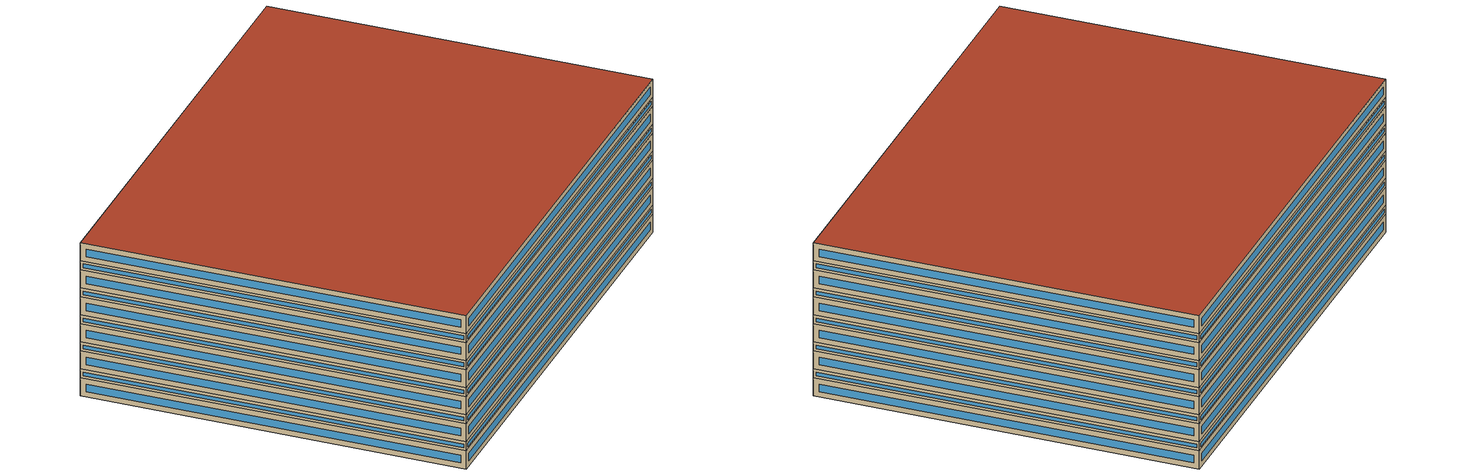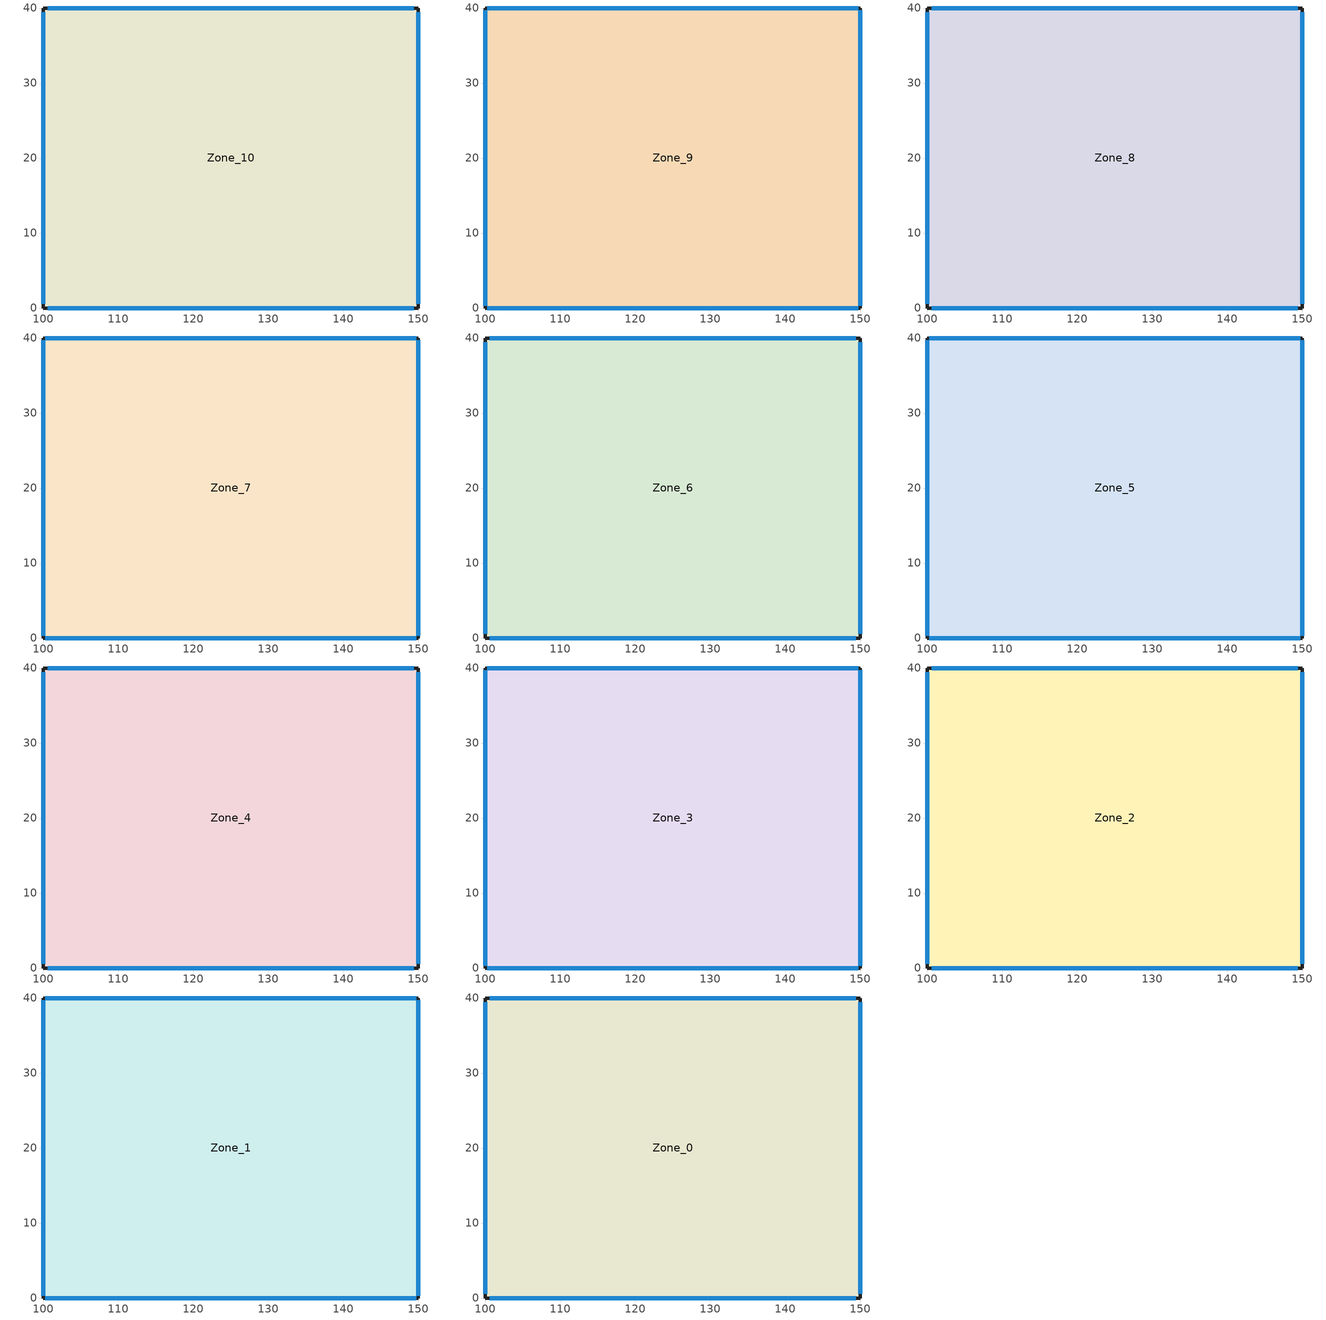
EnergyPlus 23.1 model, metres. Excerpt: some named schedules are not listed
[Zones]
Zone_10
 floor outside (90.1-2019 Nonresidential CZ 0 Exterior Floor (Mass)): 150,0 100,0 100,40 150,40 z0.5
 wall outside (90.1-2019 Nonresidential CZ 0 Exterior Wall (Mass)): 150,0 150,40 100,40 100,0 150,0 z0.5:2.5
 window (90.1-2019 Nonresidential CZ 0 Glazing (Operable)): 150,0.59 150,39.41 / 149.41,40 100.59,40 / 100,39.41 100,0.59 / 100.59,0 149.41,0 z1.09:1.91
Zone_9
 floor to Zone_10 (Interior Slab (Mass)_FLIPPED): 150,0 100,0 100,40 150,40 z2.5
 wall outside (90.1-2019 Nonresidential CZ 0 Exterior Wall (Mass)): 150,0 150,40 100,40 100,0 150,0 z2.5:3.5
 window (90.1-2019 Nonresidential CZ 0 Glazing (Operable)): 150,0.3 150,39.7 / 149.7,40 100.3,40 / 100,39.7 100,0.3 / 100.3,0 149.7,0 z2.8:3.2
Zone_8
 floor to Zone_9 (Interior Slab (Mass)_FLIPPED): 150,0 100,0 100,40 150,40 z3.5
 wall outside (90.1-2019 Nonresidential CZ 0 Exterior Wall (Mass)): 150,0 150,40 100,40 100,0 150,0 z3.5:5.5
 window (90.1-2019 Nonresidential CZ 0 Glazing (Operable)): 150,0.59 150,39.41 / 149.41,40 100.59,40 / 100,39.41 100,0.59 / 100.59,0 149.41,0 z4.09:4.91
Zone_7
 floor to Zone_8 (Interior Slab (Mass)_FLIPPED): 150,0 100,0 100,40 150,40 z5.5
 wall outside (90.1-2019 Nonresidential CZ 0 Exterior Wall (Mass)): 150,0 150,40 100,40 100,0 150,0 z5.5:6.5
 window (90.1-2019 Nonresidential CZ 0 Glazing (Operable)): 150,0.3 150,39.7 / 149.7,40 100.3,40 / 100,39.7 100,0.3 / 100.3,0 149.7,0 z5.8:6.2
Zone_6
 floor to Zone_7 (Interior Slab (Mass)_FLIPPED): 150,0 100,0 100,40 150,40 z6.5
 wall outside (90.1-2019 Nonresidential CZ 0 Exterior Wall (Mass)): 150,0 150,40 100,40 100,0 150,0 z6.5:8.5
 window (90.1-2019 Nonresidential CZ 0 Glazing (Operable)): 150,0.59 150,39.41 / 149.41,40 100.59,40 / 100,39.41 100,0.59 / 100.59,0 149.41,0 z7.09:7.91
Zone_5
 floor to Zone_6 (Interior Slab (Mass)_FLIPPED): 150,0 100,0 100,40 150,40 z8.5
 wall outside (90.1-2019 Nonresidential CZ 0 Exterior Wall (Mass)): 150,0 150,40 100,40 100,0 150,0 z8.5:9.5
 window (90.1-2019 Nonresidential CZ 0 Glazing (Operable)): 150,0.3 150,39.7 / 149.7,40 100.3,40 / 100,39.7 100,0.3 / 100.3,0 149.7,0 z8.8:9.2
Zone_4
 floor to Zone_5 (Interior Slab (Mass)_FLIPPED): 150,0 100,0 100,40 150,40 z9.5
 wall outside (90.1-2019 Nonresidential CZ 0 Exterior Wall (Mass)): 150,0 150,40 100,40 100,0 150,0 z9.5:11.5
 window (90.1-2019 Nonresidential CZ 0 Glazing (Operable)): 150,0.59 150,39.41 / 149.41,40 100.59,40 / 100,39.41 100,0.59 / 100.59,0 149.41,0 z10.09:10.91
Zone_3
 floor to Zone_4 (Interior Slab (Mass)_FLIPPED): 150,0 100,0 100,40 150,40 z11.5
 wall outside (90.1-2019 Nonresidential CZ 0 Exterior Wall (Mass)): 150,0 150,40 100,40 100,0 150,0 z11.5:12.5
 window (90.1-2019 Nonresidential CZ 0 Glazing (Operable)): 150,0.3 150,39.7 / 149.7,40 100.3,40 / 100,39.7 100,0.3 / 100.3,0 149.7,0 z11.8:12.2
Zone_2
 floor to Zone_3 (Interior Slab (Mass)_FLIPPED): 150,0 100,0 100,40 150,40 z12.5
 wall outside (90.1-2019 Nonresidential CZ 0 Exterior Wall (Mass)): 150,0 150,40 100,40 100,0 150,0 z12.5:14.5
 window (90.1-2019 Nonresidential CZ 0 Glazing (Operable)): 150,0.59 150,39.41 / 149.41,40 100.59,40 / 100,39.41 100,0.59 / 100.59,0 149.41,0 z13.09:13.91
Zone_1
 floor to Zone_2 (Interior Slab (Mass)_FLIPPED): 150,0 100,0 100,40 150,40 z14.5
 wall outside (90.1-2019 Nonresidential CZ 0 Exterior Wall (Mass)): 150,0 150,40 100,40 100,0 150,0 z14.5:15.5
 window (90.1-2019 Nonresidential CZ 0 Glazing (Operable)): 150,0.3 150,39.7 / 149.7,40 100.3,40 / 100,39.7 100,0.3 / 100.3,0 149.7,0 z14.8:15.2
Zone_0
 floor to Zone_1 (Interior Slab (Mass)_FLIPPED): 150,0 100,0 100,40 150,40 z15.5
 wall outside (90.1-2019 Nonresidential CZ 0 Exterior Wall (Mass)): 150,0 150,40 100,40 100,0 150,0 z15.5:17.5
 window (90.1-2019 Nonresidential CZ 0 Glazing (Operable)): 150,0.59 150,39.41 / 149.41,40 100.59,40 / 100,39.41 100,0.59 / 100.59,0 149.41,0 z16.09:16.91
 roof outside (90.1-2019 Nonresidential CZ 0 Exterior Roof (Mass)): 150,0 150,40 100,40 100,0 z17.5
[Site:GroundTemperature:BuildingSurface]
18, 18, 18, 18, 18, 18, 18, 18, 18, 18, 18, 18
[Site:GroundReflectance]
0.2, 0.2, 0.2, 0.2, 0.2, 0.2, 0.2, 0.2, 0.2, 0.2, 0.2, 0.2
[Site:GroundReflectance:SnowModifier]
1, 1
[Site:WeatherStation]
Wind Sensor Height Above Ground {m}=10; Wind Speed Profile Exponent=0.22; Wind Speed Profile Boundary Layer Thickness {m}=370; Air Temperature Sensor Height Above Ground {m}=1.5
[SizingPeriod:WeatherFileConditionType] Use Weather File Daylight Saving Period=No; Use Weather File Rain and Snow Indicators=No
Name | Period Selection | Day Type
Extreme Summer Weather Period for Design | SummerExtreme | SummerDesignDay
Extreme Winter Weather Period for Design | WinterExtreme | WinterDesignDay
[Building]
Building: North Axis {deg}=0; Terrain=Suburbs; Loads Convergence Tolerance Value=0.04; Temperature Convergence Tolerance Value {deltaC}=0.25; Solar Distribution=FullExterior; Maximum Number of Warmup Days=25; Minimum Number of Warmup Days=6
[Construction]
90.1-2019 Nonresidential CZ 0 Exterior Wall (Mass): Stucco_0.025_90.1-2019 Nonresidential CZ 0 Exterior Wall (Mass), Concrete_0.203_90.1-2019 Nonresidential CZ 0 Exterior Wall (Mass), Mineral Wool_0.006340168156952033_90.1-2019 Nonresidential CZ 0 Exterior Wall (Mass), Plaster_0.013_90.1-2019 Nonresidential CZ 0 Exterior Wall (Mass)
Interior Slab (Mass)_FLIPPED: Carpet_0.02_Interior Slab (Mass), Concrete_0.102_Interior Slab (Mass), Acoustic Tile_0.005_Interior Slab (Mass)
90.1-2019 Nonresidential CZ 0 Exterior Roof (Mass): Vaporpermeable Felt_0.003_90.1-2019 Nonresidential CZ 0 Exterior Roof (Mass), XPS Board_0.14713995500631277_90.1-2019 Nonresidential CZ 0 Exterior Roof (Mass), Concrete_0.203_90.1-2019 Nonresidential CZ 0 Exterior Roof (Mass), Acoustic Tile_0.005_90.1-2019 Nonresidential CZ 0 Exterior Roof (Mass)
90.1-2019 Nonresidential CZ 0 Exterior Floor (Mass): Stucco_0.025_90.1-2019 Nonresidential CZ 0 Exterior Floor (Mass), Mineral Wool_0.005244967487677573_90.1-2019 Nonresidential CZ 0 Exterior Floor (Mass), Concrete_0.102_90.1-2019 Nonresidential CZ 0 Exterior Floor (Mass), Carpet_0.02_90.1-2019 Nonresidential CZ 0 Exterior Floor (Mass)
90.1-2019 Nonresidential CZ 0 Glazing (Operable): 90.1-2019 Nonresidential CZ 0 Glazing (Operable)Window
[Material]
Stucco_0.025_90.1-2019 Nonresidential CZ 0 Exterior Wall (Mass): Roughness=Smooth; @90.1-2019 Nonresidential CZ 0 Exterior Wall (Mass):Stucco-Thickness@ [m]=0.025; @90.1-2019 Nonresidential CZ 0 Exterior Wall (Mass):Stucco-Conductivity@ [W/m-K]=0.72; @90.1-2019 Nonresidential CZ 0 Exterior Wall (Mass):Stucco-Density@ [kg/m3]=1856; @90.1-2019 Nonresidential CZ 0 Exterior Wall (Mass):Stucco-SpecificHeat@ [J/kg-K]=840; @90.1-2019 Nonresidential CZ 0 Exterior Wall (Mass):Stucco-ThermalEmittance@=0.9; @90.1-2019 Nonresidential CZ 0 Exterior Wall (Mass):Stucco-SolarAbsorptance@=0.7; @90.1-2019 Nonresidential CZ 0 Exterior Wall (Mass):Stucco-VisibleAbsorptance@=0.7
Concrete_0.203_90.1-2019 Nonresidential CZ 0 Exterior Wall (Mass): Roughness=Rough; @90.1-2019 Nonresidential CZ 0 Exterior Wall (Mass):Concrete-Thickness@ [m]=0.203; @90.1-2019 Nonresidential CZ 0 Exterior Wall (Mass):Concrete-Conductivity@ [W/m-K]=2; @90.1-2019 Nonresidential CZ 0 Exterior Wall (Mass):Concrete-Density@ [kg/m3]=2400; @90.1-2019 Nonresidential CZ 0 Exterior Wall (Mass):Concrete-SpecificHeat@ [J/kg-K]=950; @90.1-2019 Nonresidential CZ 0 Exterior Wall (Mass):Concrete-ThermalEmittance@=0.9; @90.1-2019 Nonresidential CZ 0 Exterior Wall (Mass):Concrete-SolarAbsorptance@=0.7; @90.1-2019 Nonresidential CZ 0 Exterior Wall (Mass):Concrete-VisibleAbsorptance@=0.7
Mineral Wool_0.006340168156952033_90.1-2019 Nonresidential CZ 0 Exterior Wall (Mass): Roughness=Rough; @90.1-2019 Nonresidential CZ 0 Exterior Wall (Mass):Mineral Wool-Thickness@ [m]=0.00634017; @90.1-2019 Nonresidential CZ 0 Exterior Wall (Mass):Mineral Wool-Conductivity@ [W/m-K]=0.041; @90.1-2019 Nonresidential CZ 0 Exterior Wall (Mass):Mineral Wool-Density@ [kg/m3]=155; @90.1-2019 Nonresidential CZ 0 Exterior Wall (Mass):Mineral Wool-SpecificHeat@ [J/kg-K]=1130; @90.1-2019 Nonresidential CZ 0 Exterior Wall (Mass):Mineral Wool-ThermalEmittance@=0.9; @90.1-2019 Nonresidential CZ 0 Exterior Wall (Mass):Mineral Wool-SolarAbsorptance@=0.7; @90.1-2019 Nonresidential CZ 0 Exterior Wall (Mass):Mineral Wool-VisibleAbsorptance@=0.7
Plaster_0.013_90.1-2019 Nonresidential CZ 0 Exterior Wall (Mass): Roughness=Rough; @90.1-2019 Nonresidential CZ 0 Exterior Wall (Mass):Plaster-Thickness@ [m]=0.013; @90.1-2019 Nonresidential CZ 0 Exterior Wall (Mass):Plaster-Conductivity@ [W/m-K]=1; @90.1-2019 Nonresidential CZ 0 Exterior Wall (Mass):Plaster-Density@ [kg/m3]=2000; @90.1-2019 Nonresidential CZ 0 Exterior Wall (Mass):Plaster-SpecificHeat@ [J/kg-K]=1130; @90.1-2019 Nonresidential CZ 0 Exterior Wall (Mass):Plaster-ThermalEmittance@=0.9; @90.1-2019 Nonresidential CZ 0 Exterior Wall (Mass):Plaster-SolarAbsorptance@=0.7; @90.1-2019 Nonresidential CZ 0 Exterior Wall (Mass):Plaster-VisibleAbsorptance@=0.7
Acoustic Tile_0.005_Interior Slab (Mass): Roughness=MediumSmooth; @Interior Slab (Mass):Acoustic Tile-Thickness@ [m]=0.005; @Interior Slab (Mass):Acoustic Tile-Conductivity@ [W/m-K]=0.06; @Interior Slab (Mass):Acoustic Tile-Density@ [kg/m3]=368; @Interior Slab (Mass):Acoustic Tile-SpecificHeat@ [J/kg-K]=590; @Interior Slab (Mass):Acoustic Tile-ThermalEmittance@=0.9; @Interior Slab (Mass):Acoustic Tile-SolarAbsorptance@=0.7; @Interior Slab (Mass):Acoustic Tile-VisibleAbsorptance@=0.7
Concrete_0.102_Interior Slab (Mass): Roughness=Rough; @Interior Slab (Mass):Concrete-Thickness@ [m]=0.102; @Interior Slab (Mass):Concrete-Conductivity@ [W/m-K]=2; @Interior Slab (Mass):Concrete-Density@ [kg/m3]=2400; @Interior Slab (Mass):Concrete-SpecificHeat@ [J/kg-K]=950; @Interior Slab (Mass):Concrete-ThermalEmittance@=0.9; @Interior Slab (Mass):Concrete-SolarAbsorptance@=0.7; @Interior Slab (Mass):Concrete-VisibleAbsorptance@=0.7
Carpet_0.02_Interior Slab (Mass): Roughness=MediumRough; @Interior Slab (Mass):Carpet-Thickness@ [m]=0.02; @Interior Slab (Mass):Carpet-Conductivity@ [W/m-K]=0.06; @Interior Slab (Mass):Carpet-Density@ [kg/m3]=288; @Interior Slab (Mass):Carpet-SpecificHeat@ [J/kg-K]=1380; @Interior Slab (Mass):Carpet-ThermalEmittance@=0.9; @Interior Slab (Mass):Carpet-SolarAbsorptance@=0.7; @Interior Slab (Mass):Carpet-VisibleAbsorptance@=0.7
Vaporpermeable Felt_0.003_90.1-2019 Nonresidential CZ 0 Exterior Roof (Mass): Roughness=Rough; @90.1-2019 Nonresidential CZ 0 Exterior Roof (Mass):Vaporpermeable Felt-Thickness@ [m]=0.003; @90.1-2019 Nonresidential CZ 0 Exterior Roof (Mass):Vaporpermeable Felt-Conductivity@ [W/m-K]=0.909091; @90.1-2019 Nonresidential CZ 0 Exterior Roof (Mass):Vaporpermeable Felt-Density@ [kg/m3]=0.5; @90.1-2019 Nonresidential CZ 0 Exterior Roof (Mass):Vaporpermeable Felt-SpecificHeat@ [J/kg-K]=1800; @90.1-2019 Nonresidential CZ 0 Exterior Roof (Mass):Vaporpermeable Felt-ThermalEmittance@=0.9; @90.1-2019 Nonresidential CZ 0 Exterior Roof (Mass):Vaporpermeable Felt-SolarAbsorptance@=0.7; @90.1-2019 Nonresidential CZ 0 Exterior Roof (Mass):Vaporpermeable Felt-VisibleAbsorptance@=0.7
XPS Board_0.14713995500631277_90.1-2019 Nonresidential CZ 0 Exterior Roof (Mass): Roughness=Rough; @90.1-2019 Nonresidential CZ 0 Exterior Roof (Mass):XPS Board-Thickness@ [m]=0.14714; @90.1-2019 Nonresidential CZ 0 Exterior Roof (Mass):XPS Board-Conductivity@ [W/m-K]=0.034; @90.1-2019 Nonresidential CZ 0 Exterior Roof (Mass):XPS Board-Density@ [kg/m3]=35; @90.1-2019 Nonresidential CZ 0 Exterior Roof (Mass):XPS Board-SpecificHeat@ [J/kg-K]=1400; @90.1-2019 Nonresidential CZ 0 Exterior Roof (Mass):XPS Board-ThermalEmittance@=0.9; @90.1-2019 Nonresidential CZ 0 Exterior Roof (Mass):XPS Board-SolarAbsorptance@=0.7; @90.1-2019 Nonresidential CZ 0 Exterior Roof (Mass):XPS Board-VisibleAbsorptance@=0.7
Concrete_0.203_90.1-2019 Nonresidential CZ 0 Exterior Roof (Mass): Roughness=Rough; @90.1-2019 Nonresidential CZ 0 Exterior Roof (Mass):Concrete-Thickness@ [m]=0.203; @90.1-2019 Nonresidential CZ 0 Exterior Roof (Mass):Concrete-Conductivity@ [W/m-K]=2; @90.1-2019 Nonresidential CZ 0 Exterior Roof (Mass):Concrete-Density@ [kg/m3]=2400; @90.1-2019 Nonresidential CZ 0 Exterior Roof (Mass):Concrete-SpecificHeat@ [J/kg-K]=950; @90.1-2019 Nonresidential CZ 0 Exterior Roof (Mass):Concrete-ThermalEmittance@=0.9; @90.1-2019 Nonresidential CZ 0 Exterior Roof (Mass):Concrete-SolarAbsorptance@=0.7; @90.1-2019 Nonresidential CZ 0 Exterior Roof (Mass):Concrete-VisibleAbsorptance@=0.7
Acoustic Tile_0.005_90.1-2019 Nonresidential CZ 0 Exterior Roof (Mass): Roughness=MediumSmooth; @90.1-2019 Nonresidential CZ 0 Exterior Roof (Mass):Acoustic Tile-Thickness@ [m]=0.005; @90.1-2019 Nonresidential CZ 0 Exterior Roof (Mass):Acoustic Tile-Conductivity@ [W/m-K]=0.06; @90.1-2019 Nonresidential CZ 0 Exterior Roof (Mass):Acoustic Tile-Density@ [kg/m3]=368; @90.1-2019 Nonresidential CZ 0 Exterior Roof (Mass):Acoustic Tile-SpecificHeat@ [J/kg-K]=590; @90.1-2019 Nonresidential CZ 0 Exterior Roof (Mass):Acoustic Tile-ThermalEmittance@=0.9; @90.1-2019 Nonresidential CZ 0 Exterior Roof (Mass):Acoustic Tile-SolarAbsorptance@=0.7; @90.1-2019 Nonresidential CZ 0 Exterior Roof (Mass):Acoustic Tile-VisibleAbsorptance@=0.7
Stucco_0.025_90.1-2019 Nonresidential CZ 0 Exterior Floor (Mass): Roughness=Smooth; @90.1-2019 Nonresidential CZ 0 Exterior Floor (Mass):Stucco-Thickness@ [m]=0.025; @90.1-2019 Nonresidential CZ 0 Exterior Floor (Mass):Stucco-Conductivity@ [W/m-K]=0.72; @90.1-2019 Nonresidential CZ 0 Exterior Floor (Mass):Stucco-Density@ [kg/m3]=1856; @90.1-2019 Nonresidential CZ 0 Exterior Floor (Mass):Stucco-SpecificHeat@ [J/kg-K]=840; @90.1-2019 Nonresidential CZ 0 Exterior Floor (Mass):Stucco-ThermalEmittance@=0.9; @90.1-2019 Nonresidential CZ 0 Exterior Floor (Mass):Stucco-SolarAbsorptance@=0.7; @90.1-2019 Nonresidential CZ 0 Exterior Floor (Mass):Stucco-VisibleAbsorptance@=0.7
Mineral Wool_0.005244967487677573_90.1-2019 Nonresidential CZ 0 Exterior Floor (Mass): Roughness=Rough; @90.1-2019 Nonresidential CZ 0 Exterior Floor (Mass):Mineral Wool-Thickness@ [m]=0.00524497; @90.1-2019 Nonresidential CZ 0 Exterior Floor (Mass):Mineral Wool-Conductivity@ [W/m-K]=0.041; @90.1-2019 Nonresidential CZ 0 Exterior Floor (Mass):Mineral Wool-Density@ [kg/m3]=155; @90.1-2019 Nonresidential CZ 0 Exterior Floor (Mass):Mineral Wool-SpecificHeat@ [J/kg-K]=1130; @90.1-2019 Nonresidential CZ 0 Exterior Floor (Mass):Mineral Wool-ThermalEmittance@=0.9; @90.1-2019 Nonresidential CZ 0 Exterior Floor (Mass):Mineral Wool-SolarAbsorptance@=0.7; @90.1-2019 Nonresidential CZ 0 Exterior Floor (Mass):Mineral Wool-VisibleAbsorptance@=0.7
Concrete_0.102_90.1-2019 Nonresidential CZ 0 Exterior Floor (Mass): Roughness=Rough; @90.1-2019 Nonresidential CZ 0 Exterior Floor (Mass):Concrete-Thickness@ [m]=0.102; @90.1-2019 Nonresidential CZ 0 Exterior Floor (Mass):Concrete-Conductivity@ [W/m-K]=2; @90.1-2019 Nonresidential CZ 0 Exterior Floor (Mass):Concrete-Density@ [kg/m3]=2400; @90.1-2019 Nonresidential CZ 0 Exterior Floor (Mass):Concrete-SpecificHeat@ [J/kg-K]=950; @90.1-2019 Nonresidential CZ 0 Exterior Floor (Mass):Concrete-ThermalEmittance@=0.9; @90.1-2019 Nonresidential CZ 0 Exterior Floor (Mass):Concrete-SolarAbsorptance@=0.7; @90.1-2019 Nonresidential CZ 0 Exterior Floor (Mass):Concrete-VisibleAbsorptance@=0.7
Carpet_0.02_90.1-2019 Nonresidential CZ 0 Exterior Floor (Mass): Roughness=MediumRough; @90.1-2019 Nonresidential CZ 0 Exterior Floor (Mass):Carpet-Thickness@ [m]=0.02; @90.1-2019 Nonresidential CZ 0 Exterior Floor (Mass):Carpet-Conductivity@ [W/m-K]=0.06; @90.1-2019 Nonresidential CZ 0 Exterior Floor (Mass):Carpet-Density@ [kg/m3]=288; @90.1-2019 Nonresidential CZ 0 Exterior Floor (Mass):Carpet-SpecificHeat@ [J/kg-K]=1380; @90.1-2019 Nonresidential CZ 0 Exterior Floor (Mass):Carpet-ThermalEmittance@=0.9; @90.1-2019 Nonresidential CZ 0 Exterior Floor (Mass):Carpet-SolarAbsorptance@=0.7; @90.1-2019 Nonresidential CZ 0 Exterior Floor (Mass):Carpet-VisibleAbsorptance@=0.7
[WindowMaterial:SimpleGlazingSystem]
90.1-2019 Nonresidential CZ 0 Glazing (Operable)Window: @90.1-2019 Nonresidential CZ 0 Glazing (Operable)-UValue@=3.52052; @90.1-2019 Nonresidential CZ 0 Glazing (Operable)-SolarHeatGainCoefficient@=0.2; @90.1-2019 Nonresidential CZ 0 Glazing (Operable)-VisibleTransmittance@=0.22
[Zone] Rotation [deg]=0; Type=1; Multiplier=1; Area [m2]=2000; Zone Inside Convection Algorithm=TARP; Zone Outside Convection Algorithm=DOE-2
Name | Volume [m3]
Zone_0; Zone_2; Zone_4; Zone_6; Zone_8; Zone_10 | 4000
Zone_1; Zone_3; Zone_5; Zone_7; Zone_9 | 2000
[People] OccupancySchedule=occResidential; Number of People Calculation Method=People/Area; PeopleDensity [person/m2]=0.0925; Fraction Radiant=0.3; Sensible Heat Fraction=AUTOCALCULATE; Carbon Dioxide Generation Rate [m3/s-W]=3.82e-08; Enable ASHRAE 55 Comfort Warnings=No; Mean Radiant Temperature Calculation Type=ZoneAveraged; Clothing Insulation Calculation Method=DynamicClothingModelASHRAE55; Air Velocity Schedule=AirSpeed 0; Thermal Comfort Model 1 Type=AdaptiveASH55
Name | Zone or ZoneList | Activity Level Schedule | Work Efficiency Schedule
People Zone_0 | Zone_0 | Zone_0PeopleActivity | Zone_0WorkEfficiency
People Zone_1 | Zone_1 | Zone_1PeopleActivity | Zone_1WorkEfficiency
People Zone_2 | Zone_2 | Zone_2PeopleActivity | Zone_2WorkEfficiency
People Zone_3 | Zone_3 | Zone_3PeopleActivity | Zone_3WorkEfficiency
People Zone_4 | Zone_4 | Zone_4PeopleActivity | Zone_4WorkEfficiency
People Zone_5 | Zone_5 | Zone_5PeopleActivity | Zone_5WorkEfficiency
People Zone_6 | Zone_6 | Zone_6PeopleActivity | Zone_6WorkEfficiency
People Zone_7 | Zone_7 | Zone_7PeopleActivity | Zone_7WorkEfficiency
People Zone_8 | Zone_8 | Zone_8PeopleActivity | Zone_8WorkEfficiency
People Zone_9 | Zone_9 | Zone_9PeopleActivity | Zone_9WorkEfficiency
People Zone_10 | Zone_10 | Zone_10PeopleActivity | Zone_10WorkEfficiency
[ElectricEquipment] EquipmentAvailibilitySchedule=equipResidential; Design Level Calculation Method=Watts/Area; Fraction Latent=0; Fraction Radiant=.2; Fraction Lost=0
Name | Zone or ZoneList | EquipmentPowerDensity [W/m2]
Zone_0 Equipment | Zone_0 | 2
Zone_1 Equipment | Zone_1 | 2
Zone_2 Equipment | Zone_2 | 2
Zone_3 Equipment | Zone_3 | 2
Zone_4 Equipment | Zone_4 | 5
Zone_5 Equipment | Zone_5 | 5
Zone_6 Equipment | Zone_6 | 5
Zone_7 Equipment | Zone_7 | 5
Zone_8 Equipment | Zone_8 | 5
Zone_9 Equipment | Zone_9 | 5
Zone_10 Equipment | Zone_10 | 5
[Lights] LightsAvailibilitySchedule=lightsResidential; Design Level Calculation Method=Watts/Area; Return Air Fraction=0; Fraction Radiant=.42; Fraction Visible=.18; Fraction Replaceable=1
Name | Zone or ZoneList | LightingPowerDensity [W/m2]
Zone_0 General lighting | Zone_0 | 2
Zone_1 General lighting | Zone_1 | 2
Zone_2 General lighting | Zone_2 | 2
Zone_3 General lighting | Zone_3 | 2
Zone_4 General lighting | Zone_4 | 5
Zone_5 General lighting | Zone_5 | 5
Zone_6 General lighting | Zone_6 | 5
Zone_7 General lighting | Zone_7 | 5
Zone_8 General lighting | Zone_8 | 5
Zone_9 General lighting | Zone_9 | 5
Zone_10 General lighting | Zone_10 | 5
[ZoneVentilation:WindandStackOpenArea] Opening Effectiveness=0; Effective Angle {deg}=0; Discharge Coefficient for Opening=0.6; Minimum Indoor Temperature {C}=22; Maximum Indoor Temperature {C}=100; Delta Temperature {deltaC}=1; Minimum Outdoor Temperature {C}=0; Maximum Outdoor Temperature {C}=30; Maximum Wind Speed {m/s}=40
Name | Zone | Opening Area {m2} | Opening Area Fraction Schedule | Height Difference {m}
Zone_0NatVent_Buoy | Zone_0 | 115.2 | NatVentAvail_Zone_0 | 0.205379
Zone_1NatVent_Buoy | Zone_1 | 57.6 | NatVentAvail_Zone_1 | 0.101339
Zone_2NatVent_Buoy | Zone_2 | 115.2 | NatVentAvail_Zone_2 | 0.205379
Zone_3NatVent_Buoy | Zone_3 | 57.6 | NatVentAvail_Zone_3 | 0.101339
Zone_4NatVent_Buoy | Zone_4 | 115.2 | NatVentAvail_Zone_4 | 0.205379
Zone_5NatVent_Buoy | Zone_5 | 57.6 | NatVentAvail_Zone_5 | 0.101339
Zone_6NatVent_Buoy | Zone_6 | 115.2 | NatVentAvail_Zone_6 | 0.205379
Zone_7NatVent_Buoy | Zone_7 | 57.6 | NatVentAvail_Zone_7 | 0.101339
Zone_8NatVent_Buoy | Zone_8 | 115.2 | NatVentAvail_Zone_8 | 0.205379
Zone_9NatVent_Buoy | Zone_9 | 57.6 | NatVentAvail_Zone_9 | 0.101339
Zone_10NatVent_Buoy | Zone_10 | 115.2 | NatVentAvail_Zone_10 | 0.205379
[ZoneInfiltration:DesignFlowRate] Schedule=On
Zone_0Infiltration: Zone or ZoneList=Zone_0; Design Flow Rate Calculation Method=Flow/ExteriorArea; Flow per Exterior Surface Area [m3/s-m2]=0.00056896; @Zone_0-InfiltrationConstantCoefficient@=1; @Zone_0-InfiltrationTemperatureCoefficient@=0; @Zone_0-InfiltrationWindVelocityCoefficient@=0; @Zone_0-InfiltrationWindVelocitySquaredCoefficient@=0
Zone_1Infiltration: Zone or ZoneList=Zone_1; Design Flow Rate Calculation Method=Flow/ExteriorArea; Flow per Exterior Surface Area [m3/s-m2]=0.00056896; @Zone_1-InfiltrationConstantCoefficient@=1; @Zone_1-InfiltrationTemperatureCoefficient@=0; @Zone_1-InfiltrationWindVelocityCoefficient@=0; @Zone_1-InfiltrationWindVelocitySquaredCoefficient@=0
Zone_2Infiltration: Zone or ZoneList=Zone_2; Design Flow Rate Calculation Method=Flow/ExteriorArea; Flow per Exterior Surface Area [m3/s-m2]=0.00056896; @Zone_2-InfiltrationConstantCoefficient@=1; @Zone_2-InfiltrationTemperatureCoefficient@=0; @Zone_2-InfiltrationWindVelocityCoefficient@=0; @Zone_2-InfiltrationWindVelocitySquaredCoefficient@=0
Zone_3Infiltration: Zone or ZoneList=Zone_3; Design Flow Rate Calculation Method=Flow/ExteriorArea; Flow per Exterior Surface Area [m3/s-m2]=0.00056896; @Zone_3-InfiltrationConstantCoefficient@=1; @Zone_3-InfiltrationTemperatureCoefficient@=0; @Zone_3-InfiltrationWindVelocityCoefficient@=0; @Zone_3-InfiltrationWindVelocitySquaredCoefficient@=0
Zone_4Infiltration: Zone or ZoneList=Zone_4; Design Flow Rate Calculation Method=Flow/ExteriorArea; Flow per Exterior Surface Area [m3/s-m2]=0.00056896; @Zone_4-InfiltrationConstantCoefficient@=1; @Zone_4-InfiltrationTemperatureCoefficient@=0; @Zone_4-InfiltrationWindVelocityCoefficient@=0; @Zone_4-InfiltrationWindVelocitySquaredCoefficient@=0
Zone_5Infiltration: Zone or ZoneList=Zone_5; Design Flow Rate Calculation Method=Flow/ExteriorArea; Flow per Exterior Surface Area [m3/s-m2]=0.00056896; @Zone_5-InfiltrationConstantCoefficient@=1; @Zone_5-InfiltrationTemperatureCoefficient@=0; @Zone_5-InfiltrationWindVelocityCoefficient@=0; @Zone_5-InfiltrationWindVelocitySquaredCoefficient@=0
Zone_6Infiltration: Zone or ZoneList=Zone_6; Design Flow Rate Calculation Method=Flow/ExteriorArea; Flow per Exterior Surface Area [m3/s-m2]=0.00056896; @Zone_6-InfiltrationConstantCoefficient@=1; @Zone_6-InfiltrationTemperatureCoefficient@=0; @Zone_6-InfiltrationWindVelocityCoefficient@=0; @Zone_6-InfiltrationWindVelocitySquaredCoefficient@=0
Zone_7Infiltration: Zone or ZoneList=Zone_7; Design Flow Rate Calculation Method=Flow/ExteriorArea; Flow per Exterior Surface Area [m3/s-m2]=0.00056896; @Zone_7-InfiltrationConstantCoefficient@=1; @Zone_7-InfiltrationTemperatureCoefficient@=0; @Zone_7-InfiltrationWindVelocityCoefficient@=0; @Zone_7-InfiltrationWindVelocitySquaredCoefficient@=0
Zone_8Infiltration: Zone or ZoneList=Zone_8; Design Flow Rate Calculation Method=Flow/ExteriorArea; Flow per Exterior Surface Area [m3/s-m2]=0.00056896; @Zone_8-InfiltrationConstantCoefficient@=1; @Zone_8-InfiltrationTemperatureCoefficient@=0; @Zone_8-InfiltrationWindVelocityCoefficient@=0; @Zone_8-InfiltrationWindVelocitySquaredCoefficient@=0
Zone_9Infiltration: Zone or ZoneList=Zone_9; Design Flow Rate Calculation Method=Flow/ExteriorArea; Flow per Exterior Surface Area [m3/s-m2]=0.00056896; @Zone_9-InfiltrationConstantCoefficient@=1; @Zone_9-InfiltrationTemperatureCoefficient@=0; @Zone_9-InfiltrationWindVelocityCoefficient@=0; @Zone_9-InfiltrationWindVelocitySquaredCoefficient@=0
Zone_10Infiltration: Zone or ZoneList=Zone_10; Design Flow Rate Calculation Method=AirChanges/Hour; @Zone_10-InfiltrationAch@ [Air Changes per Hour]=0.1; @Zone_10-InfiltrationConstantCoefficient@=1; @Zone_10-InfiltrationTemperatureCoefficient@=0; @Zone_10-InfiltrationWindVelocityCoefficient@=0; @Zone_10-InfiltrationWindVelocitySquaredCoefficient@=0
[Zone equipment]
Zone_0: Zone_0 Ideal Loads Air
Zone_1: Zone_1 Ideal Loads Air
Zone_2: Zone_2 Ideal Loads Air
Zone_3: Zone_3 Ideal Loads Air
Zone_4: Zone_4 Ideal Loads Air
Zone_5: Zone_5 Ideal Loads Air
Zone_6: Zone_6 Ideal Loads Air
Zone_7: Zone_7 Ideal Loads Air
Zone_8: Zone_8 Ideal Loads Air
Zone_9: Zone_9 Ideal Loads Air
Zone_10: Zone_10 Ideal Loads Air
[Sizing:Zone] Zone Cooling Design Supply Air Temperature Input Method=SupplyAirTemperature; Zone Cooling Design Supply Air Temperature {C}=12; Zone Heating Design Supply Air Temperature Input Method=SupplyAirTemperature; Zone Heating Design Supply Air Temperature {C}=35; Zone Cooling Design Supply Air Humidity Ratio {kgWater/kgDryAir}=0.009; Zone Heating Design Supply Air Humidity Ratio {kgWater/kgDryAir}=0.004; Zone Heating Sizing Factor=1.15; Zone Cooling Sizing Factor=1.15; Cooling Design Air Flow Method=DesignDay; Heating Design Air Flow Method=DesignDay
Name | Design Specification Outdoor Air Object
Zone_0 | Zone_0MinFreshAir
Zone_1 | Zone_1MinFreshAir
Zone_2 | Zone_2MinFreshAir
Zone_3 | Zone_3MinFreshAir
Zone_4 | Zone_4MinFreshAir
Zone_5 | Zone_5MinFreshAir
Zone_6 | Zone_6MinFreshAir
Zone_7 | Zone_7MinFreshAir
Zone_8 | Zone_8MinFreshAir
Zone_9 | Zone_9MinFreshAir
Zone_10 | Zone_10MinFreshAir
[ZoneControl:Thermostat]
Name | Zone or ZoneList | Control Type Schedule | Control 1
Zone_0 Thermostat | Zone_0 | Zone_0_ZoneControlTypeSched | Dual Setpoint - Zone Zone_0
Zone_1 Thermostat | Zone_1 | Zone_1_ZoneControlTypeSched | Dual Setpoint - Zone Zone_1
Zone_2 Thermostat | Zone_2 | Zone_2_ZoneControlTypeSched | Dual Setpoint - Zone Zone_2
Zone_3 Thermostat | Zone_3 | Zone_3_ZoneControlTypeSched | Dual Setpoint - Zone Zone_3
Zone_4 Thermostat | Zone_4 | Zone_4_ZoneControlTypeSched | Dual Setpoint - Zone Zone_4
Zone_5 Thermostat | Zone_5 | Zone_5_ZoneControlTypeSched | Dual Setpoint - Zone Zone_5
Zone_6 Thermostat | Zone_6 | Zone_6_ZoneControlTypeSched | Dual Setpoint - Zone Zone_6
Zone_7 Thermostat | Zone_7 | Zone_7_ZoneControlTypeSched | Dual Setpoint - Zone Zone_7
Zone_8 Thermostat | Zone_8 | Zone_8_ZoneControlTypeSched | Dual Setpoint - Zone Zone_8
Zone_9 Thermostat | Zone_9 | Zone_9_ZoneControlTypeSched | Dual Setpoint - Zone Zone_9
Zone_10 Thermostat | Zone_10 | Zone_10_ZoneControlTypeSched | Dual Setpoint - Zone Zone_10
[ThermostatSetpoint:DualSetpoint]
Name | Heating Setpoint Temperature Schedule | Cooling Setpoint Temperature Schedule
Dual Setpoint - Zone Zone_0 | Zone_0Heating_SP_Sch | Zone_0Cooling_SP_Sch
Dual Setpoint - Zone Zone_1 | Zone_1Heating_SP_Sch | Zone_1Cooling_SP_Sch
Dual Setpoint - Zone Zone_2 | Zone_2Heating_SP_Sch | Zone_2Cooling_SP_Sch
Dual Setpoint - Zone Zone_3 | Zone_3Heating_SP_Sch | Zone_3Cooling_SP_Sch
Dual Setpoint - Zone Zone_4 | Zone_4Heating_SP_Sch | Zone_4Cooling_SP_Sch
Dual Setpoint - Zone Zone_5 | Zone_5Heating_SP_Sch | Zone_5Cooling_SP_Sch
Dual Setpoint - Zone Zone_6 | Zone_6Heating_SP_Sch | Zone_6Cooling_SP_Sch
Dual Setpoint - Zone Zone_7 | Zone_7Heating_SP_Sch | Zone_7Cooling_SP_Sch
Dual Setpoint - Zone Zone_8 | Zone_8Heating_SP_Sch | Zone_8Cooling_SP_Sch
Dual Setpoint - Zone Zone_9 | Zone_9Heating_SP_Sch | Zone_9Cooling_SP_Sch
Dual Setpoint - Zone Zone_10 | Zone_10Heating_SP_Sch | Zone_10Cooling_SP_Sch
[DesignSpecification:OutdoorAir] Outdoor Air Method=Sum; MechVentSchedule=AllOn
Zone_0MinFreshAir: @Zone_0-MinFreshAirPerson@ [m3/s-person]=0.01; @Zone_0-MinFreshAirArea@ [m3/s-m2]=0.0002222
Zone_1MinFreshAir: @Zone_1-MinFreshAirPerson@ [m3/s-person]=0.01; @Zone_1-MinFreshAirArea@ [m3/s-m2]=0.0002222
Zone_2MinFreshAir: @Zone_2-MinFreshAirPerson@ [m3/s-person]=0.01; @Zone_2-MinFreshAirArea@ [m3/s-m2]=0.0002222
Zone_3MinFreshAir: @Zone_3-MinFreshAirPerson@ [m3/s-person]=0.01; @Zone_3-MinFreshAirArea@ [m3/s-m2]=0.0002222
Zone_4MinFreshAir: @Zone_4-MinFreshAirPerson@ [m3/s-person]=0.01; @Zone_4-MinFreshAirArea@ [m3/s-m2]=0.0002222
Zone_5MinFreshAir: @Zone_5-MinFreshAirPerson@ [m3/s-person]=0.01; @Zone_5-MinFreshAirArea@ [m3/s-m2]=0.0002222
Zone_6MinFreshAir: @Zone_6-MinFreshAirPerson@ [m3/s-person]=0.01; @Zone_6-MinFreshAirArea@ [m3/s-m2]=0.0002222
Zone_7MinFreshAir: @Zone_7-MinFreshAirPerson@ [m3/s-person]=0.01; @Zone_7-MinFreshAirArea@ [m3/s-m2]=0.0002222
Zone_8MinFreshAir: @Zone_8-MinFreshAirPerson@ [m3/s-person]=0.01; @Zone_8-MinFreshAirArea@ [m3/s-m2]=0.0002222
Zone_9MinFreshAir: @Zone_9-MinFreshAirPerson@ [m3/s-person]=0.01; @Zone_9-MinFreshAirArea@ [m3/s-m2]=0.0002222
Zone_10MinFreshAir: @Zone_10-MinFreshAirPerson@ [m3/s-person]=0.01; @Zone_10-MinFreshAirArea@ [m3/s-m2]=0.0002222
[Schedule:Constant]
On: 1
AirSpeed 0: 0
Zone_0PeopleActivity; Zone_1PeopleActivity; Zone_2PeopleActivity; Zone_3PeopleActivity; Zone_4PeopleActivity; Zone_5PeopleActivity; Zone_6PeopleActivity; Zone_7PeopleActivity; Zone_8PeopleActivity; Zone_9PeopleActivity; Zone_10PeopleActivity: Any Number, 125.28
Zone_0WorkEfficiency; Zone_1WorkEfficiency; Zone_2WorkEfficiency; Zone_3WorkEfficiency; Zone_4WorkEfficiency; Zone_5WorkEfficiency; Zone_6WorkEfficiency; Zone_7WorkEfficiency; Zone_8WorkEfficiency; Zone_9WorkEfficiency; Zone_10WorkEfficiency: Any Number, 0
Zone_0_ZoneControlTypeSched; Zone_1_ZoneControlTypeSched; Zone_2_ZoneControlTypeSched; Zone_3_ZoneControlTypeSched; Zone_4_ZoneControlTypeSched; Zone_5_ZoneControlTypeSched; Zone_6_ZoneControlTypeSched; Zone_7_ZoneControlTypeSched; Zone_8_ZoneControlTypeSched; Zone_9_ZoneControlTypeSched; Zone_10_ZoneControlTypeSched: 4
[Schedule:Year]
occResidential: Fraction, occResidential_0, 1, 1, 12, 31
lightsResidential: Fraction, lightsResidential_0, 1, 1, 12, 31
equipResidential: Fraction, equipResidential_0, 1, 1, 12, 31
NatVentAvail_Zone_0: Fraction, NatVentAvail_Zone_0_0, 1, 1, 1, 7, NatVentAvail_Zone_0_1, 1, 8, 1, 14, NatVentAvail_Zone_0_2, 1, 15, 1, 21, NatVentAvail_Zone_0_3, 1, 22, 1, 28, NatVentAvail_Zone_0_4, 1, 29, 2, 4, NatVentAvail_Zone_0_5, 2, 5, 2, 11, NatVentAvail_Zone_0_6, 2, 12, 2, 18, NatVentAvail_Zone_0_7, 2, 19, 2, 25, NatVentAvail_Zone_0_8, 2, 26, 3, 4, NatVentAvail_Zone_0_9, 3, 5, 3, 11, NatVentAvail_Zone_0_10, 3, 12, 3, 18, NatVentAvail_Zone_0_11, 3, 19, 3, 25, NatVentAvail_Zone_0_12, 3, 26, 4, 1, NatVentAvail_Zone_0_13, 4, 2, 4, 8, NatVentAvail_Zone_0_14, 4, 9, 4, 15, NatVentAvail_Zone_0_15, 4, 16, 4, 22, NatVentAvail_Zone_0_16, 4, 23, 4, 29, NatVentAvail_Zone_0_17, 4, 30, 5, 6, NatVentAvail_Zone_0_18, 5, 7, 5, 13, NatVentAvail_Zone_0_19, 5, 14, 5, 20, NatVentAvail_Zone_0_20, 5, 21, 5, 27, NatVentAvail_Zone_0_21, 5, 28, 6, 3, NatVentAvail_Zone_0_22, 6, 4, 6, 10, NatVentAvail_Zone_0_23, 6, 11, 6, 17, NatVentAvail_Zone_0_24, 6, 18, 6, 24, NatVentAvail_Zone_0_25, 6, 25, 7, 1, NatVentAvail_Zone_0_26, 7, 2, 7, 8, NatVentAvail_Zone_0_27, 7, 9, 7, 15, NatVentAvail_Zone_0_28, 7, 16, 7, 22, NatVentAvail_Zone_0_29, 7, 23, 7, 29, NatVentAvail_Zone_0_30, 7, 30, 8, 5, NatVentAvail_Zone_0_31, 8, 6, 8, 12, NatVentAvail_Zone_0_32, 8, 13, 8, 19, NatVentAvail_Zone_0_33, 8, 20, 8, 26, NatVentAvail_Zone_0_34, 8, 27, 9, 2, NatVentAvail_Zone_0_35, 9, 3, 9, 9, NatVentAvail_Zone_0_36, 9, 10, 9, 16, NatVentAvail_Zone_0_37, 9, 17, 9, 23, NatVentAvail_Zone_0_38, 9, 24, 9, 30, NatVentAvail_Zone_0_39, 10, 1, 10, 7, NatVentAvail_Zone_0_40, 10, 8, 10, 14, NatVentAvail_Zone_0_41, 10, 15, 10, 21, NatVentAvail_Zone_0_42, 10, 22, 10, 28, NatVentAvail_Zone_0_43, 10, 29, 11, 4, NatVentAvail_Zone_0_44, 11, 5, 11, 11, NatVentAvail_Zone_0_45, 11, 12, 11, 18, NatVentAvail_Zone_0_46, 11, 19, 11, 25, NatVentAvail_Zone_0_47, 11, 26, 12, 2, NatVentAvail_Zone_0_48, 12, 3, 12, 9, NatVentAvail_Zone_0_49, 12, 10, 12, 16, NatVentAvail_Zone_0_50, 12, 17, 12, 23, NatVentAvail_Zone_0_51, 12, 24, 12, 30, NatVentAvail_Zone_0_52, 12, 31, 12, 31
NatVentAvail_Zone_1: Fraction, NatVentAvail_Zone_1_0, 1, 1, 1, 7, NatVentAvail_Zone_1_1, 1, 8, 1, 14, NatVentAvail_Zone_1_2, 1, 15, 1, 21, NatVentAvail_Zone_1_3, 1, 22, 1, 28, NatVentAvail_Zone_1_4, 1, 29, 2, 4, NatVentAvail_Zone_1_5, 2, 5, 2, 11, NatVentAvail_Zone_1_6, 2, 12, 2, 18, NatVentAvail_Zone_1_7, 2, 19, 2, 25, NatVentAvail_Zone_1_8, 2, 26, 3, 4, NatVentAvail_Zone_1_9, 3, 5, 3, 11, NatVentAvail_Zone_1_10, 3, 12, 3, 18, NatVentAvail_Zone_1_11, 3, 19, 3, 25, NatVentAvail_Zone_1_12, 3, 26, 4, 1, NatVentAvail_Zone_1_13, 4, 2, 4, 8, NatVentAvail_Zone_1_14, 4, 9, 4, 15, NatVentAvail_Zone_1_15, 4, 16, 4, 22, NatVentAvail_Zone_1_16, 4, 23, 4, 29, NatVentAvail_Zone_1_17, 4, 30, 5, 6, NatVentAvail_Zone_1_18, 5, 7, 5, 13, NatVentAvail_Zone_1_19, 5, 14, 5, 20, NatVentAvail_Zone_1_20, 5, 21, 5, 27, NatVentAvail_Zone_1_21, 5, 28, 6, 3, NatVentAvail_Zone_1_22, 6, 4, 6, 10, NatVentAvail_Zone_1_23, 6, 11, 6, 17, NatVentAvail_Zone_1_24, 6, 18, 6, 24, NatVentAvail_Zone_1_25, 6, 25, 7, 1, NatVentAvail_Zone_1_26, 7, 2, 7, 8, NatVentAvail_Zone_1_27, 7, 9, 7, 15, NatVentAvail_Zone_1_28, 7, 16, 7, 22, NatVentAvail_Zone_1_29, 7, 23, 7, 29, NatVentAvail_Zone_1_30, 7, 30, 8, 5, NatVentAvail_Zone_1_31, 8, 6, 8, 12, NatVentAvail_Zone_1_32, 8, 13, 8, 19, NatVentAvail_Zone_1_33, 8, 20, 8, 26, NatVentAvail_Zone_1_34, 8, 27, 9, 2, NatVentAvail_Zone_1_35, 9, 3, 9, 9, NatVentAvail_Zone_1_36, 9, 10, 9, 16, NatVentAvail_Zone_1_37, 9, 17, 9, 23, NatVentAvail_Zone_1_38, 9, 24, 9, 30, NatVentAvail_Zone_1_39, 10, 1, 10, 7, NatVentAvail_Zone_1_40, 10, 8, 10, 14, NatVentAvail_Zone_1_41, 10, 15, 10, 21, NatVentAvail_Zone_1_42, 10, 22, 10, 28, NatVentAvail_Zone_1_43, 10, 29, 11, 4, NatVentAvail_Zone_1_44, 11, 5, 11, 11, NatVentAvail_Zone_1_45, 11, 12, 11, 18, NatVentAvail_Zone_1_46, 11, 19, 11, 25, NatVentAvail_Zone_1_47, 11, 26, 12, 2, NatVentAvail_Zone_1_48, 12, 3, 12, 9, NatVentAvail_Zone_1_49, 12, 10, 12, 16, NatVentAvail_Zone_1_50, 12, 17, 12, 23, NatVentAvail_Zone_1_51, 12, 24, 12, 30, NatVentAvail_Zone_1_52, 12, 31, 12, 31
NatVentAvail_Zone_2: Fraction, NatVentAvail_Zone_2_0, 1, 1, 1, 7, NatVentAvail_Zone_2_1, 1, 8, 1, 14, NatVentAvail_Zone_2_2, 1, 15, 1, 21, NatVentAvail_Zone_2_3, 1, 22, 1, 28, NatVentAvail_Zone_2_4, 1, 29, 2, 4, NatVentAvail_Zone_2_5, 2, 5, 2, 11, NatVentAvail_Zone_2_6, 2, 12, 2, 18, NatVentAvail_Zone_2_7, 2, 19, 2, 25, NatVentAvail_Zone_2_8, 2, 26, 3, 4, NatVentAvail_Zone_2_9, 3, 5, 3, 11, NatVentAvail_Zone_2_10, 3, 12, 3, 18, NatVentAvail_Zone_2_11, 3, 19, 3, 25, NatVentAvail_Zone_2_12, 3, 26, 4, 1, NatVentAvail_Zone_2_13, 4, 2, 4, 8, NatVentAvail_Zone_2_14, 4, 9, 4, 15, NatVentAvail_Zone_2_15, 4, 16, 4, 22, NatVentAvail_Zone_2_16, 4, 23, 4, 29, NatVentAvail_Zone_2_17, 4, 30, 5, 6, NatVentAvail_Zone_2_18, 5, 7, 5, 13, NatVentAvail_Zone_2_19, 5, 14, 5, 20, NatVentAvail_Zone_2_20, 5, 21, 5, 27, NatVentAvail_Zone_2_21, 5, 28, 6, 3, NatVentAvail_Zone_2_22, 6, 4, 6, 10, NatVentAvail_Zone_2_23, 6, 11, 6, 17, NatVentAvail_Zone_2_24, 6, 18, 6, 24, NatVentAvail_Zone_2_25, 6, 25, 7, 1, NatVentAvail_Zone_2_26, 7, 2, 7, 8, NatVentAvail_Zone_2_27, 7, 9, 7, 15, NatVentAvail_Zone_2_28, 7, 16, 7, 22, NatVentAvail_Zone_2_29, 7, 23, 7, 29, NatVentAvail_Zone_2_30, 7, 30, 8, 5, NatVentAvail_Zone_2_31, 8, 6, 8, 12, NatVentAvail_Zone_2_32, 8, 13, 8, 19, NatVentAvail_Zone_2_33, 8, 20, 8, 26, NatVentAvail_Zone_2_34, 8, 27, 9, 2, NatVentAvail_Zone_2_35, 9, 3, 9, 9, NatVentAvail_Zone_2_36, 9, 10, 9, 16, NatVentAvail_Zone_2_37, 9, 17, 9, 23, NatVentAvail_Zone_2_38, 9, 24, 9, 30, NatVentAvail_Zone_2_39, 10, 1, 10, 7, NatVentAvail_Zone_2_40, 10, 8, 10, 14, NatVentAvail_Zone_2_41, 10, 15, 10, 21, NatVentAvail_Zone_2_42, 10, 22, 10, 28, NatVentAvail_Zone_2_43, 10, 29, 11, 4, NatVentAvail_Zone_2_44, 11, 5, 11, 11, NatVentAvail_Zone_2_45, 11, 12, 11, 18, NatVentAvail_Zone_2_46, 11, 19, 11, 25, NatVentAvail_Zone_2_47, 11, 26, 12, 2, NatVentAvail_Zone_2_48, 12, 3, 12, 9, NatVentAvail_Zone_2_49, 12, 10, 12, 16, NatVentAvail_Zone_2_50, 12, 17, 12, 23, NatVentAvail_Zone_2_51, 12, 24, 12, 30, NatVentAvail_Zone_2_52, 12, 31, 12, 31
NatVentAvail_Zone_3: Fraction, NatVentAvail_Zone_3_0, 1, 1, 1, 7, NatVentAvail_Zone_3_1, 1, 8, 1, 14, NatVentAvail_Zone_3_2, 1, 15, 1, 21, NatVentAvail_Zone_3_3, 1, 22, 1, 28, NatVentAvail_Zone_3_4, 1, 29, 2, 4, NatVentAvail_Zone_3_5, 2, 5, 2, 11, NatVentAvail_Zone_3_6, 2, 12, 2, 18, NatVentAvail_Zone_3_7, 2, 19, 2, 25, NatVentAvail_Zone_3_8, 2, 26, 3, 4, NatVentAvail_Zone_3_9, 3, 5, 3, 11, NatVentAvail_Zone_3_10, 3, 12, 3, 18, NatVentAvail_Zone_3_11, 3, 19, 3, 25, NatVentAvail_Zone_3_12, 3, 26, 4, 1, NatVentAvail_Zone_3_13, 4, 2, 4, 8, NatVentAvail_Zone_3_14, 4, 9, 4, 15, NatVentAvail_Zone_3_15, 4, 16, 4, 22, NatVentAvail_Zone_3_16, 4, 23, 4, 29, NatVentAvail_Zone_3_17, 4, 30, 5, 6, NatVentAvail_Zone_3_18, 5, 7, 5, 13, NatVentAvail_Zone_3_19, 5, 14, 5, 20, NatVentAvail_Zone_3_20, 5, 21, 5, 27, NatVentAvail_Zone_3_21, 5, 28, 6, 3, NatVentAvail_Zone_3_22, 6, 4, 6, 10, NatVentAvail_Zone_3_23, 6, 11, 6, 17, NatVentAvail_Zone_3_24, 6, 18, 6, 24, NatVentAvail_Zone_3_25, 6, 25, 7, 1, NatVentAvail_Zone_3_26, 7, 2, 7, 8, NatVentAvail_Zone_3_27, 7, 9, 7, 15, NatVentAvail_Zone_3_28, 7, 16, 7, 22, NatVentAvail_Zone_3_29, 7, 23, 7, 29, NatVentAvail_Zone_3_30, 7, 30, 8, 5, NatVentAvail_Zone_3_31, 8, 6, 8, 12, NatVentAvail_Zone_3_32, 8, 13, 8, 19, NatVentAvail_Zone_3_33, 8, 20, 8, 26, NatVentAvail_Zone_3_34, 8, 27, 9, 2, NatVentAvail_Zone_3_35, 9, 3, 9, 9, NatVentAvail_Zone_3_36, 9, 10, 9, 16, NatVentAvail_Zone_3_37, 9, 17, 9, 23, NatVentAvail_Zone_3_38, 9, 24, 9, 30, NatVentAvail_Zone_3_39, 10, 1, 10, 7, NatVentAvail_Zone_3_40, 10, 8, 10, 14, NatVentAvail_Zone_3_41, 10, 15, 10, 21, NatVentAvail_Zone_3_42, 10, 22, 10, 28, NatVentAvail_Zone_3_43, 10, 29, 11, 4, NatVentAvail_Zone_3_44, 11, 5, 11, 11, NatVentAvail_Zone_3_45, 11, 12, 11, 18, NatVentAvail_Zone_3_46, 11, 19, 11, 25, NatVentAvail_Zone_3_47, 11, 26, 12, 2, NatVentAvail_Zone_3_48, 12, 3, 12, 9, NatVentAvail_Zone_3_49, 12, 10, 12, 16, NatVentAvail_Zone_3_50, 12, 17, 12, 23, NatVentAvail_Zone_3_51, 12, 24, 12, 30, NatVentAvail_Zone_3_52, 12, 31, 12, 31
NatVentAvail_Zone_4: Fraction, NatVentAvail_Zone_4_0, 1, 1, 1, 7, NatVentAvail_Zone_4_1, 1, 8, 1, 14, NatVentAvail_Zone_4_2, 1, 15, 1, 21, NatVentAvail_Zone_4_3, 1, 22, 1, 28, NatVentAvail_Zone_4_4, 1, 29, 2, 4, NatVentAvail_Zone_4_5, 2, 5, 2, 11, NatVentAvail_Zone_4_6, 2, 12, 2, 18, NatVentAvail_Zone_4_7, 2, 19, 2, 25, NatVentAvail_Zone_4_8, 2, 26, 3, 4, NatVentAvail_Zone_4_9, 3, 5, 3, 11, NatVentAvail_Zone_4_10, 3, 12, 3, 18, NatVentAvail_Zone_4_11, 3, 19, 3, 25, NatVentAvail_Zone_4_12, 3, 26, 4, 1, NatVentAvail_Zone_4_13, 4, 2, 4, 8, NatVentAvail_Zone_4_14, 4, 9, 4, 15, NatVentAvail_Zone_4_15, 4, 16, 4, 22, NatVentAvail_Zone_4_16, 4, 23, 4, 29, NatVentAvail_Zone_4_17, 4, 30, 5, 6, NatVentAvail_Zone_4_18, 5, 7, 5, 13, NatVentAvail_Zone_4_19, 5, 14, 5, 20, NatVentAvail_Zone_4_20, 5, 21, 5, 27, NatVentAvail_Zone_4_21, 5, 28, 6, 3, NatVentAvail_Zone_4_22, 6, 4, 6, 10, NatVentAvail_Zone_4_23, 6, 11, 6, 17, NatVentAvail_Zone_4_24, 6, 18, 6, 24, NatVentAvail_Zone_4_25, 6, 25, 7, 1, NatVentAvail_Zone_4_26, 7, 2, 7, 8, NatVentAvail_Zone_4_27, 7, 9, 7, 15, NatVentAvail_Zone_4_28, 7, 16, 7, 22, NatVentAvail_Zone_4_29, 7, 23, 7, 29, NatVentAvail_Zone_4_30, 7, 30, 8, 5, NatVentAvail_Zone_4_31, 8, 6, 8, 12, NatVentAvail_Zone_4_32, 8, 13, 8, 19, NatVentAvail_Zone_4_33, 8, 20, 8, 26, NatVentAvail_Zone_4_34, 8, 27, 9, 2, NatVentAvail_Zone_4_35, 9, 3, 9, 9, NatVentAvail_Zone_4_36, 9, 10, 9, 16, NatVentAvail_Zone_4_37, 9, 17, 9, 23, NatVentAvail_Zone_4_38, 9, 24, 9, 30, NatVentAvail_Zone_4_39, 10, 1, 10, 7, NatVentAvail_Zone_4_40, 10, 8, 10, 14, NatVentAvail_Zone_4_41, 10, 15, 10, 21, NatVentAvail_Zone_4_42, 10, 22, 10, 28, NatVentAvail_Zone_4_43, 10, 29, 11, 4, NatVentAvail_Zone_4_44, 11, 5, 11, 11, NatVentAvail_Zone_4_45, 11, 12, 11, 18, NatVentAvail_Zone_4_46, 11, 19, 11, 25, NatVentAvail_Zone_4_47, 11, 26, 12, 2, NatVentAvail_Zone_4_48, 12, 3, 12, 9, NatVentAvail_Zone_4_49, 12, 10, 12, 16, NatVentAvail_Zone_4_50, 12, 17, 12, 23, NatVentAvail_Zone_4_51, 12, 24, 12, 30, NatVentAvail_Zone_4_52, 12, 31, 12, 31
